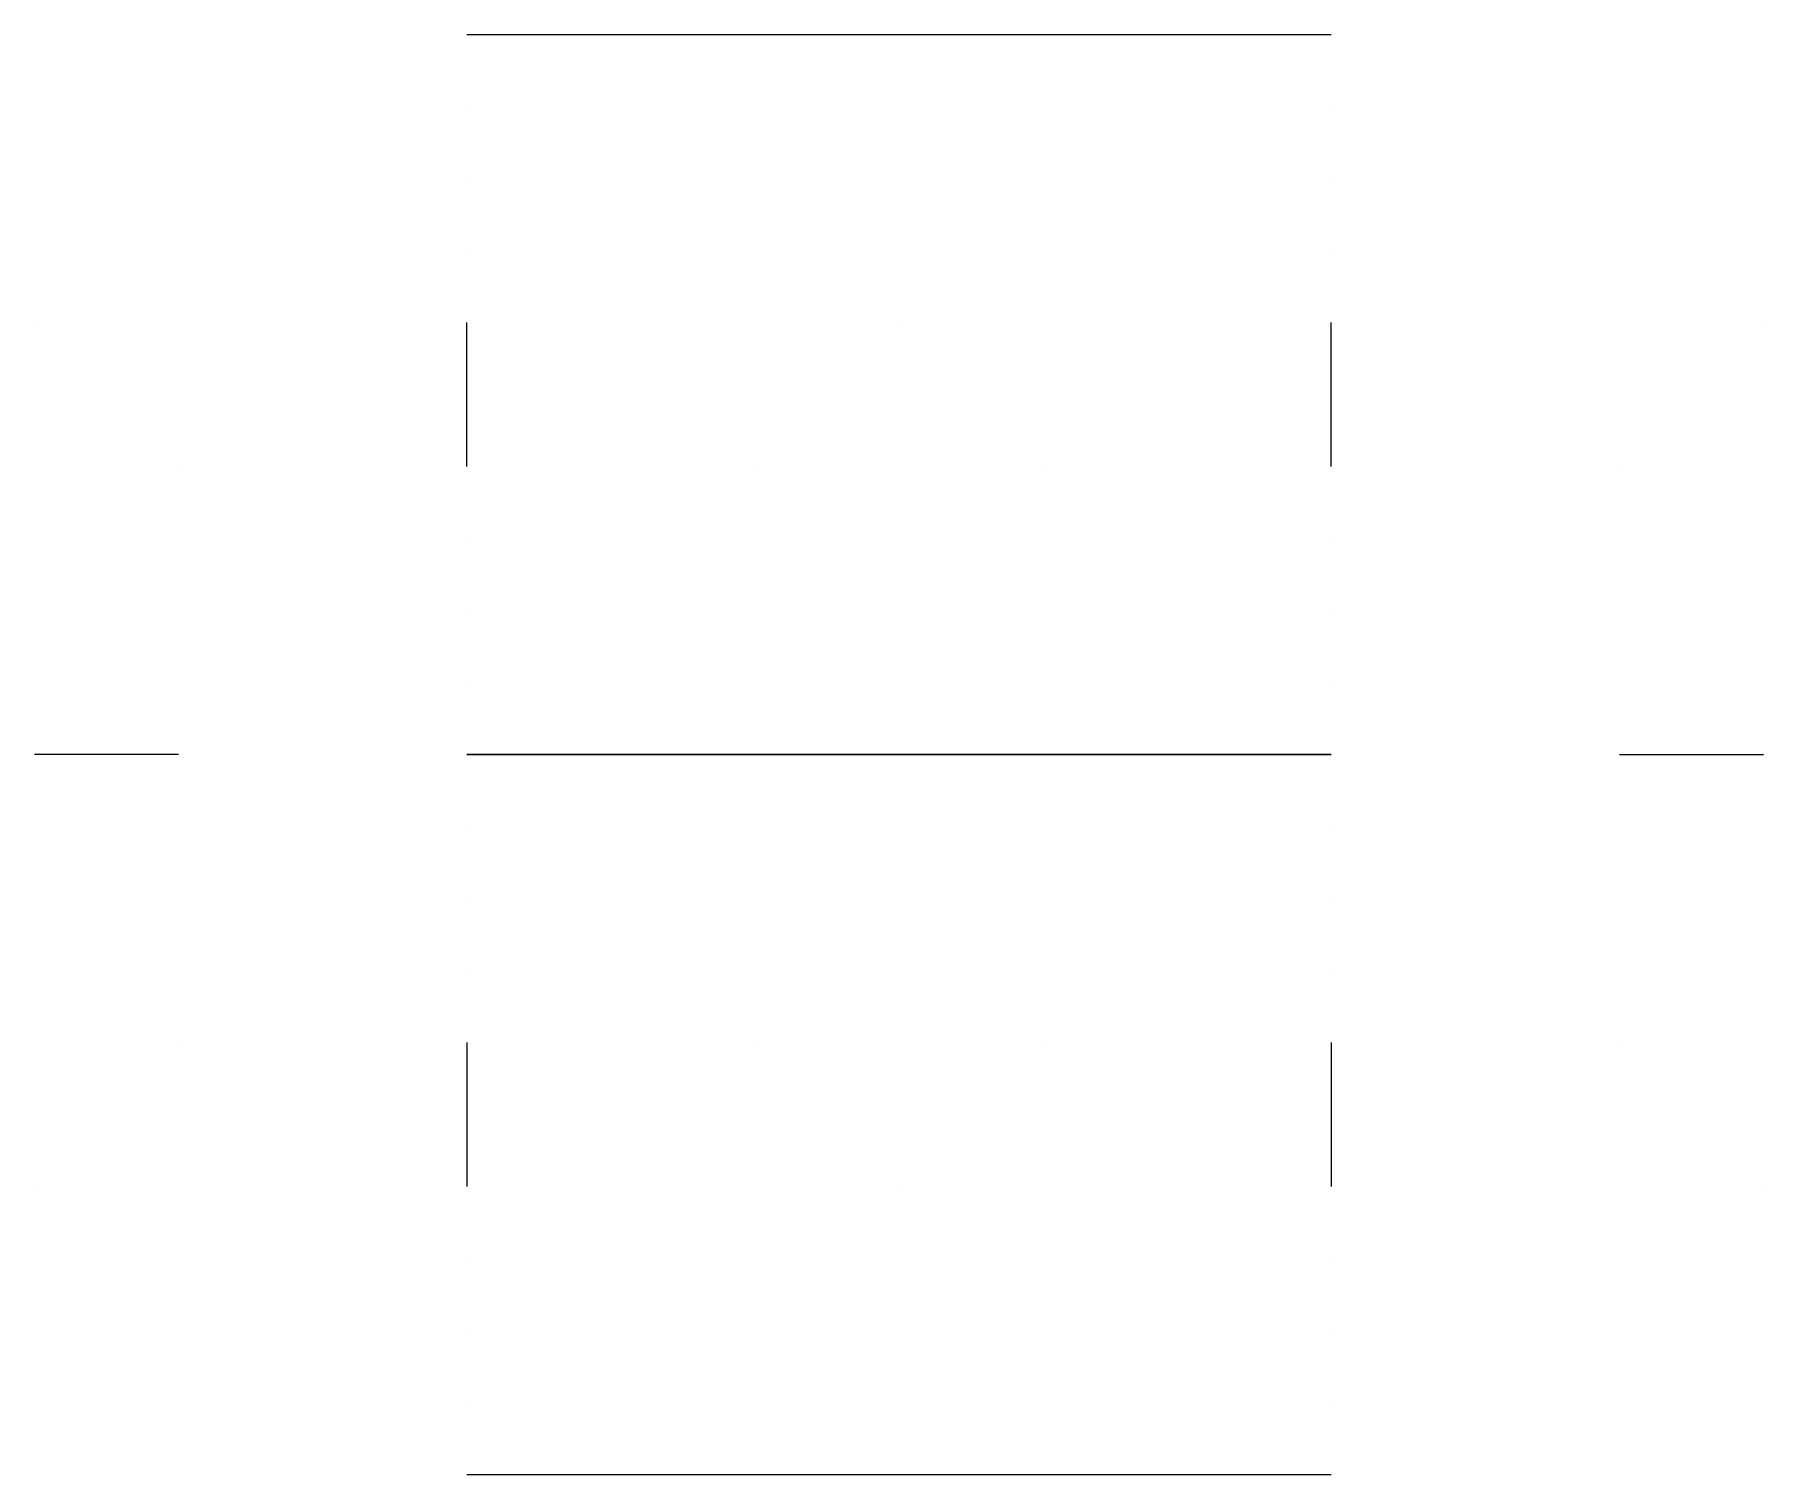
# Model space of a CAD drawing. Header units: metres. Extents: x -60000 to 60000, y -50000 to 50000.
import ezdxf

# ---------------------------------------------------------------- set-up
doc = ezdxf.new("R2010")
doc.units = ezdxf.units.M

msp = doc.modelspace()

# ---------------------------------------------------------------- linework, layer by layer
at = {"color": 3}
for p, q in [((-30000, 50000, 171800), (30000, 50000, 171800)), ((-30000, -50000, 161800), (30000, -50000, 161800))]:
    msp.add_line(p, q, dxfattribs=at)
at = {"color": 7}
for p, q in [((-30000, 45000, 166800), (-30000, 45000, 171800)), ((30000, 45000, 166800), (30000, 45000, 171800)), ((-30000, 40000, 166800), (-30000, 40000, 171800)), ((30000, 40000, 166800), (30000, 40000, 171800)), ((-30000, 35000, 166800), (-30000, 35000, 171800)), ((30000, 35000, 166800), (30000, 35000, 171800)), ((-30000, 30000, 166800), (-30000, 30000, 171800)), ((30000, 30000, 166800), (30000, 30000, 171800)), ((-30000, 25000, 166800), (-30000, 25000, 171800)), ((30000, 25000, 166800), (30000, 25000, 171800)), ((-30000, 20000, 166800), (-30000, 20000, 171800)), ((30000, 20000, 166800), (30000, 20000, 171800)), ((-30000, 15000, 166800), (-30000, 15000, 171800)), ((30000, 15000, 166800), (30000, 15000, 171800)), ((-30000, 10000, 166800), (-30000, 10000, 171800)), ((30000, 10000, 166800), (30000, 10000, 171800)), ((-30000, 5000, 166800), (-30000, 5000, 171800)), ((30000, 5000, 166800), (30000, 5000, 171800)), ((-30000, 0, 166800), (-30000, 0, 171800)), ((30000, 0, 166800), (30000, 0, 171800)), ((-30000, -5000, 166800), (-30000, -5000, 171800)), ((30000, -5000, 166800), (30000, -5000, 171800)), ((-30000, -10000, 166800), (-30000, -10000, 171800)), ((30000, -10000, 166800), (30000, -10000, 171800)), ((-30000, -15000, 166800), (-30000, -15000, 171800)), ((30000, -15000, 166800), (30000, -15000, 171800)), ((-30000, -20000, 166800), (-30000, -20000, 171800)), ((30000, -20000, 166800), (30000, -20000, 171800)), ((-30000, -25000, 166800), (-30000, -25000, 171800)), ((30000, -25000, 166800), (30000, -25000, 171800)), ((-30000, -30000, 166800), (-30000, -30000, 171800)), ((30000, -30000, 166800), (30000, -30000, 171800)), ((-30000, -35000, 166800), (-30000, -35000, 171800)), ((30000, -35000, 166800), (30000, -35000, 171800)), ((-30000, -40000, 166800), (-30000, -40000, 171800)), ((30000, -40000, 166800), (30000, -40000, 171800)), ((-30000, -45000, 166800), (-30000, -45000, 171800)), ((30000, -45000, 166800), (30000, -45000, 171800)), ((-30000, -50000, 166800), (-30000, -50000, 171800)), ((30000, -50000, 166800), (30000, -50000, 171800))]:
    msp.add_line(p, q, dxfattribs=at)
at = {"color": 5}
for p, q in [((-60000, 30000), (-60000, 30000, 11373)), ((-60000, 30000, 11373), (-60000, 30000, 22745)), ((-60000, 30000, 22745), (-60000, 30000, 34118)), ((-60000, 30000, 34118), (-60000, 30000, 45491)), ((-60000, 30000, 45491), (-60000, 30000, 56864)), ((-60000, 30000, 56864), (-60000, 30000, 68236)), ((-60000, 30000, 68236), (-60000, 30000, 79609)), ((-60000, 30000, 79609), (-60000, 30000, 90982)), ((-60000, 30000, 90982), (-60000, 30000, 102355)), ((-60000, 30000, 102355), (-60000, 30000, 113727)), ((-60000, 30000, 113727), (-60000, 30000, 125100)), ((-60000, 30000, 125100), (-60000, 30000, 136473)), ((-60000, 30000, 136473), (-60000, 30000, 147845)), ((-60000, 30000, 147845), (-60000, 30000, 159218)), ((-60000, 30000, 159218), (-60000, 30000, 170591)), ((-60000, 30000, 170591), (-60000, 30000, 181964)), ((-60000, 30000, 181964), (-60000, 30000, 193336)), ((-60000, 30000, 193336), (-60000, 30000, 204709)), ((-60000, 30000, 204709), (-60000, 30000, 216082)), ((-60000, 30000, 216082), (-60000, 30000, 227455)), ((-60000, 30000, 227455), (-60000, 30000, 238827)), ((-60000, 30000, 238827), (-60000, 30000, 250200)), ((-60000, 30000, 250200), (-60000, 30000, 261573)), ((-60000, 30000, 261573), (-60000, 30000, 272945)), ((-60000, 30000, 272945), (-60000, 30000, 284318)), ((-60000, 30000, 284318), (-60000, 30000, 295691)), ((-60000, 30000, 295691), (-60000, 30000, 307064)), ((-60000, 30000, 307064), (-60000, 30000, 318436)), ((-60000, 30000, 318436), (-60000, 30000, 329809)), ((-60000, 30000, 329809), (-60000, 30000, 341182)), ((-60000, 30000, 341182), (-60000, 30000, 352555)), ((-60000, 30000, 352555), (-60000, 30000, 363927)), ((-60000, 30000, 363927), (-60000, 30000, 375300)), ((-60000, 30000, 375300), (-60000, 30000, 386673)), ((-60000, 30000, 386673), (-60000, 30000, 398045)), ((-60000, 30000, 398045), (-60000, 30000, 409418)), ((-60000, 30000, 409418), (-60000, 30000, 420791)), ((0, 30000), (0, 30000, 11373)), ((0, 30000, 11373), (0, 30000, 22745)), ((0, 30000, 22745), (0, 30000, 34118)), ((0, 30000, 34118), (0, 30000, 45491)), ((0, 30000, 45491), (0, 30000, 56864)), ((0, 30000, 56864), (0, 30000, 68236)), ((0, 30000, 68236), (0, 30000, 79609)), ((0, 30000, 79609), (0, 30000, 90982)), ((0, 30000, 90982), (0, 30000, 102355)), ((0, 30000, 102355), (0, 30000, 113727)), ((0, 30000, 113727), (0, 30000, 125100)), ((0, 30000, 125100), (0, 30000, 136473)), ((0, 30000, 136473), (0, 30000, 147845)), ((0, 30000, 147845), (0, 30000, 159218)), ((0, 30000, 159218), (0, 30000, 170591)), ((0, 30000, 170591), (0, 30000, 181964)), ((0, 30000, 181964), (0, 30000, 193336)), ((0, 30000, 193336), (0, 30000, 204709)), ((0, 30000, 204709), (0, 30000, 216082)), ((0, 30000, 216082), (0, 30000, 227455)), ((0, 30000, 227455), (0, 30000, 238827)), ((0, 30000, 238827), (0, 30000, 250200)), ((0, 30000, 250200), (0, 30000, 261573)), ((0, 30000, 261573), (0, 30000, 272945)), ((0, 30000, 272945), (0, 30000, 284318)), ((0, 30000, 284318), (0, 30000, 295691)), ((0, 30000, 295691), (0, 30000, 307064)), ((0, 30000, 307064), (0, 30000, 318436)), ((0, 30000, 318436), (0, 30000, 329809)), ((0, 30000, 329809), (0, 30000, 341182)), ((0, 30000, 341182), (0, 30000, 352555)), ((0, 30000, 352555), (0, 30000, 363927)), ((0, 30000, 363927), (0, 30000, 375300)), ((0, 30000, 375300), (0, 30000, 386673)), ((0, 30000, 386673), (0, 30000, 398045)), ((0, 30000, 398045), (0, 30000, 409418)), ((0, 30000, 409418), (0, 30000, 420791)), ((0, 30000), (0, 30000, 11373)), ((0, 30000, 11373), (0, 30000, 22745)), ((0, 30000, 22745), (0, 30000, 34118)), ((0, 30000, 34118), (0, 30000, 45491)), ((0, 30000, 45491), (0, 30000, 56864)), ((0, 30000, 56864), (0, 30000, 68236)), ((0, 30000, 68236), (0, 30000, 79609)), ((0, 30000, 79609), (0, 30000, 90982)), ((0, 30000, 90982), (0, 30000, 102355)), ((0, 30000, 102355), (0, 30000, 113727)), ((0, 30000, 113727), (0, 30000, 125100)), ((0, 30000, 125100), (0, 30000, 136473)), ((0, 30000, 136473), (0, 30000, 147845)), ((0, 30000, 147845), (0, 30000, 159218)), ((0, 30000, 159218), (0, 30000, 170591)), ((0, 30000, 170591), (0, 30000, 181964)), ((0, 30000, 181964), (0, 30000, 193336)), ((0, 30000, 193336), (0, 30000, 204709)), ((0, 30000, 204709), (0, 30000, 216082)), ((0, 30000, 216082), (0, 30000, 227455)), ((0, 30000, 227455), (0, 30000, 238827)), ((0, 30000, 238827), (0, 30000, 250200)), ((0, 30000, 250200), (0, 30000, 261573)), ((0, 30000, 261573), (0, 30000, 272945)), ((0, 30000, 272945), (0, 30000, 284318)), ((0, 30000, 284318), (0, 30000, 295691)), ((0, 30000, 295691), (0, 30000, 307064)), ((0, 30000, 307064), (0, 30000, 318436)), ((0, 30000, 318436), (0, 30000, 329809)), ((0, 30000, 329809), (0, 30000, 341182)), ((0, 30000, 341182), (0, 30000, 352555)), ((0, 30000, 352555), (0, 30000, 363927)), ((0, 30000, 363927), (0, 30000, 375300)), ((0, 30000, 375300), (0, 30000, 386673)), ((0, 30000, 386673), (0, 30000, 398045)), ((0, 30000, 398045), (0, 30000, 409418)), ((0, 30000, 409418), (0, 30000, 420791)), ((60000, 30000), (60000, 30000, 11373)), ((60000, 30000, 11373), (60000, 30000, 22745)), ((60000, 30000, 22745), (60000, 30000, 34118)), ((60000, 30000, 34118), (60000, 30000, 45491)), ((60000, 30000, 45491), (60000, 30000, 56864)), ((60000, 30000, 56864), (60000, 30000, 68236)), ((60000, 30000, 68236), (60000, 30000, 79609)), ((60000, 30000, 79609), (60000, 30000, 90982)), ((60000, 30000, 90982), (60000, 30000, 102355)), ((60000, 30000, 102355), (60000, 30000, 113727)), ((60000, 30000, 113727), (60000, 30000, 125100)), ((60000, 30000, 125100), (60000, 30000, 136473)), ((60000, 30000, 136473), (60000, 30000, 147845)), ((60000, 30000, 147845), (60000, 30000, 159218)), ((60000, 30000, 159218), (60000, 30000, 170591)), ((60000, 30000, 170591), (60000, 30000, 181964)), ((60000, 30000, 181964), (60000, 30000, 193336)), ((60000, 30000, 193336), (60000, 30000, 204709)), ((60000, 30000, 204709), (60000, 30000, 216082)), ((60000, 30000, 216082), (60000, 30000, 227455)), ((60000, 30000, 227455), (60000, 30000, 238827)), ((60000, 30000, 238827), (60000, 30000, 250200)), ((60000, 30000, 250200), (60000, 30000, 261573)), ((60000, 30000, 261573), (60000, 30000, 272945)), ((60000, 30000, 272945), (60000, 30000, 284318)), ((60000, 30000, 284318), (60000, 30000, 295691)), ((60000, 30000, 295691), (60000, 30000, 307064)), ((60000, 30000, 307064), (60000, 30000, 318436)), ((60000, 30000, 318436), (60000, 30000, 329809)), ((60000, 30000, 329809), (60000, 30000, 341182)), ((60000, 30000, 341182), (60000, 30000, 352555)), ((60000, 30000, 352555), (60000, 30000, 363927)), ((60000, 30000, 363927), (60000, 30000, 375300)), ((60000, 30000, 375300), (60000, 30000, 386673)), ((60000, 30000, 386673), (60000, 30000, 398045)), ((60000, 30000, 398045), (60000, 30000, 409418)), ((60000, 30000, 409418), (60000, 30000, 420791)), ((-50000, 20000), (-50000, 20000, 7582)), ((-50000, 20000, 7582), (-50000, 20000, 15164)), ((-50000, 20000, 15164), (-50000, 20000, 22745)), ((-50000, 20000, 22745), (-50000, 20000, 30327)), ((-50000, 20000, 30327), (-50000, 20000, 37909)), ((-50000, 20000, 37909), (-50000, 20000, 45491)), ((-50000, 20000, 45491), (-50000, 20000, 53073)), ((-50000, 20000, 53073), (-50000, 20000, 60655)), ((-50000, 20000, 60655), (-50000, 20000, 68236)), ((-50000, 20000, 68236), (-50000, 20000, 75818)), ((-50000, 20000, 75818), (-50000, 20000, 83400)), ((-50000, 20000, 83400), (-50000, 20000, 90982)), ((-50000, 20000, 90982), (-50000, 20000, 98564)), ((-50000, 20000, 98564), (-50000, 20000, 106145)), ((-50000, 20000, 106145), (-50000, 20000, 113727)), ((-50000, 20000, 113727), (-50000, 20000, 121309)), ((-50000, 20000, 121309), (-50000, 20000, 128891)), ((-50000, 20000, 128891), (-50000, 20000, 136473)), ((-50000, 20000, 136473), (-50000, 20000, 144055)), ((-50000, 20000, 144055), (-50000, 20000, 151636)), ((-50000, 20000, 151636), (-50000, 20000, 159218)), ((-50000, 20000, 159218), (-50000, 20000, 166800)), ((-50000, 20000, 166800), (-50000, 20000, 174382)), ((-50000, 20000, 174382), (-50000, 20000, 181964)), ((-50000, 20000, 181964), (-50000, 20000, 189545)), ((-50000, 20000, 189545), (-50000, 20000, 197127)), ((-50000, 20000, 197127), (-50000, 20000, 204709)), ((-50000, 20000, 204709), (-50000, 20000, 212291)), ((-50000, 20000, 212291), (-50000, 20000, 219873)), ((-50000, 20000, 219873), (-50000, 20000, 227455)), ((-50000, 20000, 227455), (-50000, 20000, 235036)), ((-50000, 20000, 235036), (-50000, 20000, 242618)), ((-50000, 20000, 242618), (-50000, 20000, 250200)), ((-50000, 20000, 250200), (-50000, 20000, 257782)), ((-50000, 20000, 257782), (-50000, 20000, 265364)), ((-50000, 20000, 265364), (-50000, 20000, 272945)), ((-50000, 20000, 272945), (-50000, 20000, 280527)), ((-50000, 20000, 280527), (-50000, 20000, 288109)), ((-50000, 20000, 288109), (-50000, 20000, 295691)), ((-50000, 20000, 295691), (-50000, 20000, 303273)), ((-50000, 20000, 303273), (-50000, 20000, 310855)), ((-50000, 20000, 310855), (-50000, 20000, 318436)), ((-50000, 20000, 318436), (-50000, 20000, 326018)), ((-50000, 20000, 326018), (-50000, 20000, 333600)), ((-50000, 20000, 333600), (-50000, 20000, 341182)), ((-50000, 20000, 341182), (-50000, 20000, 348764)), ((-50000, 20000, 348764), (-50000, 20000, 356345)), ((-50000, 20000, 356345), (-50000, 20000, 363927)), ((-50000, 20000, 363927), (-50000, 20000, 371509)), ((-50000, 20000, 371509), (-50000, 20000, 379091)), ((-50000, 20000, 379091), (-50000, 20000, 386673)), ((-50000, 20000, 386673), (-50000, 20000, 394255)), ((-50000, 20000, 394255), (-50000, 20000, 401836)), ((-50000, 20000, 401836), (-50000, 20000, 409418)), ((-50000, 20000, 409418), (-50000, 20000, 417000)), ((-10000, 20000), (-10000, 20000, 7582)), ((-10000, 20000, 7582), (-10000, 20000, 15164)), ((-10000, 20000, 15164), (-10000, 20000, 22745)), ((-10000, 20000, 22745), (-10000, 20000, 30327)), ((-10000, 20000, 30327), (-10000, 20000, 37909)), ((-10000, 20000, 37909), (-10000, 20000, 45491)), ((-10000, 20000, 45491), (-10000, 20000, 53073)), ((-10000, 20000, 53073), (-10000, 20000, 60655)), ((-10000, 20000, 60655), (-10000, 20000, 68236)), ((-10000, 20000, 68236), (-10000, 20000, 75818)), ((-10000, 20000, 75818), (-10000, 20000, 83400)), ((-10000, 20000, 83400), (-10000, 20000, 90982)), ((-10000, 20000, 90982), (-10000, 20000, 98564)), ((-10000, 20000, 98564), (-10000, 20000, 106145)), ((-10000, 20000, 106145), (-10000, 20000, 113727)), ((-10000, 20000, 113727), (-10000, 20000, 121309)), ((-10000, 20000, 121309), (-10000, 20000, 128891)), ((-10000, 20000, 128891), (-10000, 20000, 136473)), ((-10000, 20000, 136473), (-10000, 20000, 144055)), ((-10000, 20000, 144055), (-10000, 20000, 151636)), ((-10000, 20000, 151636), (-10000, 20000, 159218)), ((-10000, 20000, 159218), (-10000, 20000, 166800)), ((-10000, 20000, 166800), (-10000, 20000, 174382)), ((-10000, 20000, 174382), (-10000, 20000, 181964)), ((-10000, 20000, 181964), (-10000, 20000, 189545)), ((-10000, 20000, 189545), (-10000, 20000, 197127)), ((-10000, 20000, 197127), (-10000, 20000, 204709)), ((-10000, 20000, 204709), (-10000, 20000, 212291)), ((-10000, 20000, 212291), (-10000, 20000, 219873)), ((-10000, 20000, 219873), (-10000, 20000, 227455)), ((-10000, 20000, 227455), (-10000, 20000, 235036)), ((-10000, 20000, 235036), (-10000, 20000, 242618)), ((-10000, 20000, 242618), (-10000, 20000, 250200)), ((-10000, 20000, 250200), (-10000, 20000, 257782)), ((-10000, 20000, 257782), (-10000, 20000, 265364)), ((-10000, 20000, 265364), (-10000, 20000, 272945)), ((-10000, 20000, 272945), (-10000, 20000, 280527)), ((-10000, 20000, 280527), (-10000, 20000, 288109)), ((-10000, 20000, 288109), (-10000, 20000, 295691)), ((-10000, 20000, 295691), (-10000, 20000, 303273)), ((-10000, 20000, 303273), (-10000, 20000, 310855)), ((-10000, 20000, 310855), (-10000, 20000, 318436)), ((-10000, 20000, 318436), (-10000, 20000, 326018)), ((-10000, 20000, 326018), (-10000, 20000, 333600)), ((-10000, 20000, 333600), (-10000, 20000, 341182)), ((-10000, 20000, 341182), (-10000, 20000, 348764)), ((-10000, 20000, 348764), (-10000, 20000, 356345)), ((-10000, 20000, 356345), (-10000, 20000, 363927)), ((-10000, 20000, 363927), (-10000, 20000, 371509)), ((-10000, 20000, 371509), (-10000, 20000, 379091)), ((-10000, 20000, 379091), (-10000, 20000, 386673)), ((-10000, 20000, 386673), (-10000, 20000, 394255)), ((-10000, 20000, 394255), (-10000, 20000, 401836)), ((-10000, 20000, 401836), (-10000, 20000, 409418)), ((-10000, 20000, 409418), (-10000, 20000, 417000)), ((10000, 20000), (10000, 20000, 7582)), ((10000, 20000, 7582), (10000, 20000, 15164)), ((10000, 20000, 15164), (10000, 20000, 22745)), ((10000, 20000, 22745), (10000, 20000, 30327)), ((10000, 20000, 30327), (10000, 20000, 37909)), ((10000, 20000, 37909), (10000, 20000, 45491)), ((10000, 20000, 45491), (10000, 20000, 53073)), ((10000, 20000, 53073), (10000, 20000, 60655)), ((10000, 20000, 60655), (10000, 20000, 68236)), ((10000, 20000, 68236), (10000, 20000, 75818)), ((10000, 20000, 75818), (10000, 20000, 83400)), ((10000, 20000, 83400), (10000, 20000, 90982)), ((10000, 20000, 90982), (10000, 20000, 98564)), ((10000, 20000, 98564), (10000, 20000, 106145)), ((10000, 20000, 106145), (10000, 20000, 113727)), ((10000, 20000, 113727), (10000, 20000, 121309)), ((10000, 20000, 121309), (10000, 20000, 128891)), ((10000, 20000, 128891), (10000, 20000, 136473)), ((10000, 20000, 136473), (10000, 20000, 144055)), ((10000, 20000, 144055), (10000, 20000, 151636)), ((10000, 20000, 151636), (10000, 20000, 159218)), ((10000, 20000, 159218), (10000, 20000, 166800)), ((10000, 20000, 166800), (10000, 20000, 174382)), ((10000, 20000, 174382), (10000, 20000, 181964)), ((10000, 20000, 181964), (10000, 20000, 189545)), ((10000, 20000, 189545), (10000, 20000, 197127)), ((10000, 20000, 197127), (10000, 20000, 204709)), ((10000, 20000, 204709), (10000, 20000, 212291)), ((10000, 20000, 212291), (10000, 20000, 219873)), ((10000, 20000, 219873), (10000, 20000, 227455)), ((10000, 20000, 227455), (10000, 20000, 235036)), ((10000, 20000, 235036), (10000, 20000, 242618)), ((10000, 20000, 242618), (10000, 20000, 250200)), ((10000, 20000, 250200), (10000, 20000, 257782)), ((10000, 20000, 257782), (10000, 20000, 265364)), ((10000, 20000, 265364), (10000, 20000, 272945)), ((10000, 20000, 272945), (10000, 20000, 280527)), ((10000, 20000, 280527), (10000, 20000, 288109)), ((10000, 20000, 288109), (10000, 20000, 295691)), ((10000, 20000, 295691), (10000, 20000, 303273)), ((10000, 20000, 303273), (10000, 20000, 310855)), ((10000, 20000, 310855), (10000, 20000, 318436)), ((10000, 20000, 318436), (10000, 20000, 326018)), ((10000, 20000, 326018), (10000, 20000, 333600)), ((10000, 20000, 333600), (10000, 20000, 341182)), ((10000, 20000, 341182), (10000, 20000, 348764)), ((10000, 20000, 348764), (10000, 20000, 356345)), ((10000, 20000, 356345), (10000, 20000, 363927)), ((10000, 20000, 363927), (10000, 20000, 371509)), ((10000, 20000, 371509), (10000, 20000, 379091)), ((10000, 20000, 379091), (10000, 20000, 386673)), ((10000, 20000, 386673), (10000, 20000, 394255)), ((10000, 20000, 394255), (10000, 20000, 401836)), ((10000, 20000, 401836), (10000, 20000, 409418)), ((10000, 20000, 409418), (10000, 20000, 417000)), ((50000, 20000), (50000, 20000, 7582)), ((50000, 20000, 7582), (50000, 20000, 15164)), ((50000, 20000, 15164), (50000, 20000, 22745)), ((50000, 20000, 22745), (50000, 20000, 30327)), ((50000, 20000, 30327), (50000, 20000, 37909)), ((50000, 20000, 37909), (50000, 20000, 45491)), ((50000, 20000, 45491), (50000, 20000, 53073)), ((50000, 20000, 53073), (50000, 20000, 60655)), ((50000, 20000, 60655), (50000, 20000, 68236)), ((50000, 20000, 68236), (50000, 20000, 75818)), ((50000, 20000, 75818), (50000, 20000, 83400)), ((50000, 20000, 83400), (50000, 20000, 90982)), ((50000, 20000, 90982), (50000, 20000, 98564)), ((50000, 20000, 98564), (50000, 20000, 106145)), ((50000, 20000, 106145), (50000, 20000, 113727)), ((50000, 20000, 113727), (50000, 20000, 121309)), ((50000, 20000, 121309), (50000, 20000, 128891)), ((50000, 20000, 128891), (50000, 20000, 136473)), ((50000, 20000, 136473), (50000, 20000, 144055)), ((50000, 20000, 144055), (50000, 20000, 151636)), ((50000, 20000, 151636), (50000, 20000, 159218)), ((50000, 20000, 159218), (50000, 20000, 166800)), ((50000, 20000, 166800), (50000, 20000, 174382)), ((50000, 20000, 174382), (50000, 20000, 181964)), ((50000, 20000, 181964), (50000, 20000, 189545)), ((50000, 20000, 189545), (50000, 20000, 197127)), ((50000, 20000, 197127), (50000, 20000, 204709)), ((50000, 20000, 204709), (50000, 20000, 212291)), ((50000, 20000, 212291), (50000, 20000, 219873)), ((50000, 20000, 219873), (50000, 20000, 227455)), ((50000, 20000, 227455), (50000, 20000, 235036)), ((50000, 20000, 235036), (50000, 20000, 242618)), ((50000, 20000, 242618), (50000, 20000, 250200)), ((50000, 20000, 250200), (50000, 20000, 257782)), ((50000, 20000, 257782), (50000, 20000, 265364)), ((50000, 20000, 265364), (50000, 20000, 272945)), ((50000, 20000, 272945), (50000, 20000, 280527)), ((50000, 20000, 280527), (50000, 20000, 288109)), ((50000, 20000, 288109), (50000, 20000, 295691)), ((50000, 20000, 295691), (50000, 20000, 303273)), ((50000, 20000, 303273), (50000, 20000, 310855)), ((50000, 20000, 310855), (50000, 20000, 318436)), ((50000, 20000, 318436), (50000, 20000, 326018)), ((50000, 20000, 326018), (50000, 20000, 333600)), ((50000, 20000, 333600), (50000, 20000, 341182)), ((50000, 20000, 341182), (50000, 20000, 348764)), ((50000, 20000, 348764), (50000, 20000, 356345)), ((50000, 20000, 356345), (50000, 20000, 363927)), ((50000, 20000, 363927), (50000, 20000, 371509)), ((50000, 20000, 371509), (50000, 20000, 379091)), ((50000, 20000, 379091), (50000, 20000, 386673)), ((50000, 20000, 386673), (50000, 20000, 394255)), ((50000, 20000, 394255), (50000, 20000, 401836)), ((50000, 20000, 401836), (50000, 20000, 409418)), ((50000, 20000, 409418), (50000, 20000, 417000)), ((-50000, -20000), (-50000, -20000, 7582)), ((-50000, -20000, 7582), (-50000, -20000, 15164)), ((-50000, -20000, 15164), (-50000, -20000, 22745)), ((-50000, -20000, 22745), (-50000, -20000, 30327)), ((-50000, -20000, 30327), (-50000, -20000, 37909)), ((-50000, -20000, 37909), (-50000, -20000, 45491)), ((-50000, -20000, 45491), (-50000, -20000, 53073)), ((-50000, -20000, 53073), (-50000, -20000, 60655)), ((-50000, -20000, 60655), (-50000, -20000, 68236)), ((-50000, -20000, 68236), (-50000, -20000, 75818)), ((-50000, -20000, 75818), (-50000, -20000, 83400)), ((-50000, -20000, 83400), (-50000, -20000, 90982)), ((-50000, -20000, 90982), (-50000, -20000, 98564)), ((-50000, -20000, 98564), (-50000, -20000, 106145)), ((-50000, -20000, 106145), (-50000, -20000, 113727)), ((-50000, -20000, 113727), (-50000, -20000, 121309)), ((-50000, -20000, 121309), (-50000, -20000, 128891)), ((-50000, -20000, 128891), (-50000, -20000, 136473)), ((-50000, -20000, 136473), (-50000, -20000, 144055)), ((-50000, -20000, 144055), (-50000, -20000, 151636)), ((-50000, -20000, 151636), (-50000, -20000, 159218)), ((-50000, -20000, 159218), (-50000, -20000, 166800)), ((-50000, -20000, 166800), (-50000, -20000, 174382)), ((-50000, -20000, 174382), (-50000, -20000, 181964)), ((-50000, -20000, 181964), (-50000, -20000, 189545)), ((-50000, -20000, 189545), (-50000, -20000, 197127)), ((-50000, -20000, 197127), (-50000, -20000, 204709)), ((-50000, -20000, 204709), (-50000, -20000, 212291)), ((-50000, -20000, 212291), (-50000, -20000, 219873)), ((-50000, -20000, 219873), (-50000, -20000, 227455)), ((-50000, -20000, 227455), (-50000, -20000, 235036)), ((-50000, -20000, 235036), (-50000, -20000, 242618)), ((-50000, -20000, 242618), (-50000, -20000, 250200)), ((-50000, -20000, 250200), (-50000, -20000, 257782)), ((-50000, -20000, 257782), (-50000, -20000, 265364)), ((-50000, -20000, 265364), (-50000, -20000, 272945)), ((-50000, -20000, 272945), (-50000, -20000, 280527)), ((-50000, -20000, 280527), (-50000, -20000, 288109)), ((-50000, -20000, 288109), (-50000, -20000, 295691)), ((-50000, -20000, 295691), (-50000, -20000, 303273)), ((-50000, -20000, 303273), (-50000, -20000, 310855)), ((-50000, -20000, 310855), (-50000, -20000, 318436)), ((-50000, -20000, 318436), (-50000, -20000, 326018)), ((-50000, -20000, 326018), (-50000, -20000, 333600)), ((-50000, -20000, 333600), (-50000, -20000, 341182)), ((-50000, -20000, 341182), (-50000, -20000, 348764)), ((-50000, -20000, 348764), (-50000, -20000, 356345)), ((-50000, -20000, 356345), (-50000, -20000, 363927)), ((-50000, -20000, 363927), (-50000, -20000, 371509)), ((-50000, -20000, 371509), (-50000, -20000, 379091)), ((-50000, -20000, 379091), (-50000, -20000, 386673)), ((-50000, -20000, 386673), (-50000, -20000, 394255)), ((-50000, -20000, 394255), (-50000, -20000, 401836)), ((-50000, -20000, 401836), (-50000, -20000, 409418)), ((-50000, -20000, 409418), (-50000, -20000, 417000)), ((-10000, -20000), (-10000, -20000, 7582)), ((-10000, -20000, 7582), (-10000, -20000, 15164)), ((-10000, -20000, 15164), (-10000, -20000, 22745)), ((-10000, -20000, 22745), (-10000, -20000, 30327)), ((-10000, -20000, 30327), (-10000, -20000, 37909)), ((-10000, -20000, 37909), (-10000, -20000, 45491)), ((-10000, -20000, 45491), (-10000, -20000, 53073)), ((-10000, -20000, 53073), (-10000, -20000, 60655)), ((-10000, -20000, 60655), (-10000, -20000, 68236)), ((-10000, -20000, 68236), (-10000, -20000, 75818)), ((-10000, -20000, 75818), (-10000, -20000, 83400)), ((-10000, -20000, 83400), (-10000, -20000, 90982)), ((-10000, -20000, 90982), (-10000, -20000, 98564)), ((-10000, -20000, 98564), (-10000, -20000, 106145)), ((-10000, -20000, 106145), (-10000, -20000, 113727)), ((-10000, -20000, 113727), (-10000, -20000, 121309)), ((-10000, -20000, 121309), (-10000, -20000, 128891)), ((-10000, -20000, 128891), (-10000, -20000, 136473)), ((-10000, -20000, 136473), (-10000, -20000, 144055)), ((-10000, -20000, 144055), (-10000, -20000, 151636)), ((-10000, -20000, 151636), (-10000, -20000, 159218)), ((-10000, -20000, 159218), (-10000, -20000, 166800)), ((-10000, -20000, 166800), (-10000, -20000, 174382)), ((-10000, -20000, 174382), (-10000, -20000, 181964)), ((-10000, -20000, 181964), (-10000, -20000, 189545)), ((-10000, -20000, 189545), (-10000, -20000, 197127)), ((-10000, -20000, 197127), (-10000, -20000, 204709)), ((-10000, -20000, 204709), (-10000, -20000, 212291)), ((-10000, -20000, 212291), (-10000, -20000, 219873)), ((-10000, -20000, 219873), (-10000, -20000, 227455)), ((-10000, -20000, 227455), (-10000, -20000, 235036)), ((-10000, -20000, 235036), (-10000, -20000, 242618)), ((-10000, -20000, 242618), (-10000, -20000, 250200)), ((-10000, -20000, 250200), (-10000, -20000, 257782)), ((-10000, -20000, 257782), (-10000, -20000, 265364)), ((-10000, -20000, 265364), (-10000, -20000, 272945)), ((-10000, -20000, 272945), (-10000, -20000, 280527)), ((-10000, -20000, 280527), (-10000, -20000, 288109)), ((-10000, -20000, 288109), (-10000, -20000, 295691)), ((-10000, -20000, 295691), (-10000, -20000, 303273)), ((-10000, -20000, 303273), (-10000, -20000, 310855)), ((-10000, -20000, 310855), (-10000, -20000, 318436)), ((-10000, -20000, 318436), (-10000, -20000, 326018)), ((-10000, -20000, 326018), (-10000, -20000, 333600)), ((-10000, -20000, 333600), (-10000, -20000, 341182)), ((-10000, -20000, 341182), (-10000, -20000, 348764)), ((-10000, -20000, 348764), (-10000, -20000, 356345)), ((-10000, -20000, 356345), (-10000, -20000, 363927)), ((-10000, -20000, 363927), (-10000, -20000, 371509)), ((-10000, -20000, 371509), (-10000, -20000, 379091)), ((-10000, -20000, 379091), (-10000, -20000, 386673)), ((-10000, -20000, 386673), (-10000, -20000, 394255)), ((-10000, -20000, 394255), (-10000, -20000, 401836)), ((-10000, -20000, 401836), (-10000, -20000, 409418)), ((-10000, -20000, 409418), (-10000, -20000, 417000)), ((10000, -20000), (10000, -20000, 7582)), ((10000, -20000, 7582), (10000, -20000, 15164)), ((10000, -20000, 15164), (10000, -20000, 22745)), ((10000, -20000, 22745), (10000, -20000, 30327)), ((10000, -20000, 30327), (10000, -20000, 37909)), ((10000, -20000, 37909), (10000, -20000, 45491)), ((10000, -20000, 45491), (10000, -20000, 53073)), ((10000, -20000, 53073), (10000, -20000, 60655)), ((10000, -20000, 60655), (10000, -20000, 68236)), ((10000, -20000, 68236), (10000, -20000, 75818)), ((10000, -20000, 75818), (10000, -20000, 83400)), ((10000, -20000, 83400), (10000, -20000, 90982)), ((10000, -20000, 90982), (10000, -20000, 98564)), ((10000, -20000, 98564), (10000, -20000, 106145)), ((10000, -20000, 106145), (10000, -20000, 113727)), ((10000, -20000, 113727), (10000, -20000, 121309)), ((10000, -20000, 121309), (10000, -20000, 128891)), ((10000, -20000, 128891), (10000, -20000, 136473)), ((10000, -20000, 136473), (10000, -20000, 144055)), ((10000, -20000, 144055), (10000, -20000, 151636)), ((10000, -20000, 151636), (10000, -20000, 159218)), ((10000, -20000, 159218), (10000, -20000, 166800)), ((10000, -20000, 166800), (10000, -20000, 174382)), ((10000, -20000, 174382), (10000, -20000, 181964)), ((10000, -20000, 181964), (10000, -20000, 189545)), ((10000, -20000, 189545), (10000, -20000, 197127)), ((10000, -20000, 197127), (10000, -20000, 204709)), ((10000, -20000, 204709), (10000, -20000, 212291)), ((10000, -20000, 212291), (10000, -20000, 219873)), ((10000, -20000, 219873), (10000, -20000, 227455)), ((10000, -20000, 227455), (10000, -20000, 235036)), ((10000, -20000, 235036), (10000, -20000, 242618)), ((10000, -20000, 242618), (10000, -20000, 250200)), ((10000, -20000, 250200), (10000, -20000, 257782)), ((10000, -20000, 257782), (10000, -20000, 265364)), ((10000, -20000, 265364), (10000, -20000, 272945)), ((10000, -20000, 272945), (10000, -20000, 280527)), ((10000, -20000, 280527), (10000, -20000, 288109)), ((10000, -20000, 288109), (10000, -20000, 295691)), ((10000, -20000, 295691), (10000, -20000, 303273)), ((10000, -20000, 303273), (10000, -20000, 310855)), ((10000, -20000, 310855), (10000, -20000, 318436)), ((10000, -20000, 318436), (10000, -20000, 326018)), ((10000, -20000, 326018), (10000, -20000, 333600)), ((10000, -20000, 333600), (10000, -20000, 341182)), ((10000, -20000, 341182), (10000, -20000, 348764)), ((10000, -20000, 348764), (10000, -20000, 356345)), ((10000, -20000, 356345), (10000, -20000, 363927)), ((10000, -20000, 363927), (10000, -20000, 371509)), ((10000, -20000, 371509), (10000, -20000, 379091)), ((10000, -20000, 379091), (10000, -20000, 386673)), ((10000, -20000, 386673), (10000, -20000, 394255)), ((10000, -20000, 394255), (10000, -20000, 401836)), ((10000, -20000, 401836), (10000, -20000, 409418)), ((10000, -20000, 409418), (10000, -20000, 417000)), ((50000, -20000), (50000, -20000, 7582)), ((50000, -20000, 7582), (50000, -20000, 15164)), ((50000, -20000, 15164), (50000, -20000, 22745)), ((50000, -20000, 22745), (50000, -20000, 30327)), ((50000, -20000, 30327), (50000, -20000, 37909)), ((50000, -20000, 37909), (50000, -20000, 45491)), ((50000, -20000, 45491), (50000, -20000, 53073)), ((50000, -20000, 53073), (50000, -20000, 60655)), ((50000, -20000, 60655), (50000, -20000, 68236)), ((50000, -20000, 68236), (50000, -20000, 75818)), ((50000, -20000, 75818), (50000, -20000, 83400)), ((50000, -20000, 83400), (50000, -20000, 90982)), ((50000, -20000, 90982), (50000, -20000, 98564)), ((50000, -20000, 98564), (50000, -20000, 106145)), ((50000, -20000, 106145), (50000, -20000, 113727)), ((50000, -20000, 113727), (50000, -20000, 121309)), ((50000, -20000, 121309), (50000, -20000, 128891)), ((50000, -20000, 128891), (50000, -20000, 136473)), ((50000, -20000, 136473), (50000, -20000, 144055)), ((50000, -20000, 144055), (50000, -20000, 151636)), ((50000, -20000, 151636), (50000, -20000, 159218)), ((50000, -20000, 159218), (50000, -20000, 166800)), ((50000, -20000, 166800), (50000, -20000, 174382)), ((50000, -20000, 174382), (50000, -20000, 181964)), ((50000, -20000, 181964), (50000, -20000, 189545)), ((50000, -20000, 189545), (50000, -20000, 197127)), ((50000, -20000, 197127), (50000, -20000, 204709)), ((50000, -20000, 204709), (50000, -20000, 212291)), ((50000, -20000, 212291), (50000, -20000, 219873)), ((50000, -20000, 219873), (50000, -20000, 227455)), ((50000, -20000, 227455), (50000, -20000, 235036)), ((50000, -20000, 235036), (50000, -20000, 242618)), ((50000, -20000, 242618), (50000, -20000, 250200)), ((50000, -20000, 250200), (50000, -20000, 257782)), ((50000, -20000, 257782), (50000, -20000, 265364)), ((50000, -20000, 265364), (50000, -20000, 272945)), ((50000, -20000, 272945), (50000, -20000, 280527)), ((50000, -20000, 280527), (50000, -20000, 288109)), ((50000, -20000, 288109), (50000, -20000, 295691)), ((50000, -20000, 295691), (50000, -20000, 303273)), ((50000, -20000, 303273), (50000, -20000, 310855)), ((50000, -20000, 310855), (50000, -20000, 318436)), ((50000, -20000, 318436), (50000, -20000, 326018)), ((50000, -20000, 326018), (50000, -20000, 333600)), ((50000, -20000, 333600), (50000, -20000, 341182)), ((50000, -20000, 341182), (50000, -20000, 348764)), ((50000, -20000, 348764), (50000, -20000, 356345)), ((50000, -20000, 356345), (50000, -20000, 363927)), ((50000, -20000, 363927), (50000, -20000, 371509)), ((50000, -20000, 371509), (50000, -20000, 379091)), ((50000, -20000, 379091), (50000, -20000, 386673)), ((50000, -20000, 386673), (50000, -20000, 394255)), ((50000, -20000, 394255), (50000, -20000, 401836)), ((50000, -20000, 401836), (50000, -20000, 409418)), ((50000, -20000, 409418), (50000, -20000, 417000)), ((-60000, -30000), (-60000, -30000, 11373)), ((-60000, -30000, 11373), (-60000, -30000, 22745)), ((-60000, -30000, 22745), (-60000, -30000, 34118)), ((-60000, -30000, 34118), (-60000, -30000, 45491)), ((-60000, -30000, 45491), (-60000, -30000, 56864)), ((-60000, -30000, 56864), (-60000, -30000, 68236)), ((-60000, -30000, 68236), (-60000, -30000, 79609)), ((-60000, -30000, 79609), (-60000, -30000, 90982)), ((-60000, -30000, 90982), (-60000, -30000, 102355)), ((-60000, -30000, 102355), (-60000, -30000, 113727)), ((-60000, -30000, 113727), (-60000, -30000, 125100)), ((-60000, -30000, 125100), (-60000, -30000, 136473)), ((-60000, -30000, 136473), (-60000, -30000, 147845)), ((-60000, -30000, 147845), (-60000, -30000, 159218)), ((-60000, -30000, 159218), (-60000, -30000, 170591)), ((-60000, -30000, 170591), (-60000, -30000, 181964)), ((-60000, -30000, 181964), (-60000, -30000, 193336)), ((-60000, -30000, 193336), (-60000, -30000, 204709)), ((-60000, -30000, 204709), (-60000, -30000, 216082)), ((-60000, -30000, 216082), (-60000, -30000, 227455)), ((-60000, -30000, 227455), (-60000, -30000, 238827)), ((-60000, -30000, 238827), (-60000, -30000, 250200)), ((-60000, -30000, 250200), (-60000, -30000, 261573)), ((-60000, -30000, 261573), (-60000, -30000, 272945)), ((-60000, -30000, 272945), (-60000, -30000, 284318)), ((-60000, -30000, 284318), (-60000, -30000, 295691)), ((-60000, -30000, 295691), (-60000, -30000, 307064)), ((-60000, -30000, 307064), (-60000, -30000, 318436)), ((-60000, -30000, 318436), (-60000, -30000, 329809)), ((-60000, -30000, 329809), (-60000, -30000, 341182)), ((-60000, -30000, 341182), (-60000, -30000, 352555)), ((-60000, -30000, 352555), (-60000, -30000, 363927)), ((-60000, -30000, 363927), (-60000, -30000, 375300)), ((-60000, -30000, 375300), (-60000, -30000, 386673)), ((-60000, -30000, 386673), (-60000, -30000, 398045)), ((-60000, -30000, 398045), (-60000, -30000, 409418)), ((-60000, -30000, 409418), (-60000, -30000, 420791)), ((0, -30000), (0, -30000, 11373)), ((0, -30000, 11373), (0, -30000, 22745)), ((0, -30000, 22745), (0, -30000, 34118)), ((0, -30000, 34118), (0, -30000, 45491)), ((0, -30000, 45491), (0, -30000, 56864)), ((0, -30000, 56864), (0, -30000, 68236)), ((0, -30000, 68236), (0, -30000, 79609)), ((0, -30000, 79609), (0, -30000, 90982)), ((0, -30000, 90982), (0, -30000, 102355)), ((0, -30000, 102355), (0, -30000, 113727)), ((0, -30000, 113727), (0, -30000, 125100)), ((0, -30000, 125100), (0, -30000, 136473)), ((0, -30000, 136473), (0, -30000, 147845)), ((0, -30000, 147845), (0, -30000, 159218)), ((0, -30000, 159218), (0, -30000, 170591)), ((0, -30000, 170591), (0, -30000, 181964)), ((0, -30000, 181964), (0, -30000, 193336)), ((0, -30000, 193336), (0, -30000, 204709)), ((0, -30000, 204709), (0, -30000, 216082)), ((0, -30000, 216082), (0, -30000, 227455)), ((0, -30000, 227455), (0, -30000, 238827)), ((0, -30000, 238827), (0, -30000, 250200)), ((0, -30000, 250200), (0, -30000, 261573)), ((0, -30000, 261573), (0, -30000, 272945)), ((0, -30000, 272945), (0, -30000, 284318)), ((0, -30000, 284318), (0, -30000, 295691)), ((0, -30000, 295691), (0, -30000, 307064)), ((0, -30000, 307064), (0, -30000, 318436)), ((0, -30000, 318436), (0, -30000, 329809)), ((0, -30000, 329809), (0, -30000, 341182)), ((0, -30000, 341182), (0, -30000, 352555)), ((0, -30000, 352555), (0, -30000, 363927)), ((0, -30000, 363927), (0, -30000, 375300)), ((0, -30000, 375300), (0, -30000, 386673)), ((0, -30000, 386673), (0, -30000, 398045)), ((0, -30000, 398045), (0, -30000, 409418)), ((0, -30000, 409418), (0, -30000, 420791)), ((0, -30000), (0, -30000, 11373)), ((0, -30000, 11373), (0, -30000, 22745)), ((0, -30000, 22745), (0, -30000, 34118)), ((0, -30000, 34118), (0, -30000, 45491)), ((0, -30000, 45491), (0, -30000, 56864)), ((0, -30000, 56864), (0, -30000, 68236)), ((0, -30000, 68236), (0, -30000, 79609)), ((0, -30000, 79609), (0, -30000, 90982)), ((0, -30000, 90982), (0, -30000, 102355)), ((0, -30000, 102355), (0, -30000, 113727)), ((0, -30000, 113727), (0, -30000, 125100)), ((0, -30000, 125100), (0, -30000, 136473)), ((0, -30000, 136473), (0, -30000, 147845)), ((0, -30000, 147845), (0, -30000, 159218)), ((0, -30000, 159218), (0, -30000, 170591)), ((0, -30000, 170591), (0, -30000, 181964)), ((0, -30000, 181964), (0, -30000, 193336)), ((0, -30000, 193336), (0, -30000, 204709)), ((0, -30000, 204709), (0, -30000, 216082)), ((0, -30000, 216082), (0, -30000, 227455)), ((0, -30000, 227455), (0, -30000, 238827)), ((0, -30000, 238827), (0, -30000, 250200)), ((0, -30000, 250200), (0, -30000, 261573)), ((0, -30000, 261573), (0, -30000, 272945)), ((0, -30000, 272945), (0, -30000, 284318)), ((0, -30000, 284318), (0, -30000, 295691)), ((0, -30000, 295691), (0, -30000, 307064)), ((0, -30000, 307064), (0, -30000, 318436)), ((0, -30000, 318436), (0, -30000, 329809)), ((0, -30000, 329809), (0, -30000, 341182)), ((0, -30000, 341182), (0, -30000, 352555)), ((0, -30000, 352555), (0, -30000, 363927)), ((0, -30000, 363927), (0, -30000, 375300)), ((0, -30000, 375300), (0, -30000, 386673)), ((0, -30000, 386673), (0, -30000, 398045)), ((0, -30000, 398045), (0, -30000, 409418)), ((0, -30000, 409418), (0, -30000, 420791)), ((60000, -30000), (60000, -30000, 11373)), ((60000, -30000, 11373), (60000, -30000, 22745)), ((60000, -30000, 22745), (60000, -30000, 34118)), ((60000, -30000, 34118), (60000, -30000, 45491)), ((60000, -30000, 45491), (60000, -30000, 56864)), ((60000, -30000, 56864), (60000, -30000, 68236)), ((60000, -30000, 68236), (60000, -30000, 79609)), ((60000, -30000, 79609), (60000, -30000, 90982)), ((60000, -30000, 90982), (60000, -30000, 102355)), ((60000, -30000, 102355), (60000, -30000, 113727)), ((60000, -30000, 113727), (60000, -30000, 125100)), ((60000, -30000, 125100), (60000, -30000, 136473)), ((60000, -30000, 136473), (60000, -30000, 147845)), ((60000, -30000, 147845), (60000, -30000, 159218)), ((60000, -30000, 159218), (60000, -30000, 170591)), ((60000, -30000, 170591), (60000, -30000, 181964)), ((60000, -30000, 181964), (60000, -30000, 193336)), ((60000, -30000, 193336), (60000, -30000, 204709)), ((60000, -30000, 204709), (60000, -30000, 216082)), ((60000, -30000, 216082), (60000, -30000, 227455)), ((60000, -30000, 227455), (60000, -30000, 238827)), ((60000, -30000, 238827), (60000, -30000, 250200)), ((60000, -30000, 250200), (60000, -30000, 261573)), ((60000, -30000, 261573), (60000, -30000, 272945)), ((60000, -30000, 272945), (60000, -30000, 284318)), ((60000, -30000, 284318), (60000, -30000, 295691)), ((60000, -30000, 295691), (60000, -30000, 307064)), ((60000, -30000, 307064), (60000, -30000, 318436)), ((60000, -30000, 318436), (60000, -30000, 329809)), ((60000, -30000, 329809), (60000, -30000, 341182)), ((60000, -30000, 341182), (60000, -30000, 352555)), ((60000, -30000, 352555), (60000, -30000, 363927)), ((60000, -30000, 363927), (60000, -30000, 375300)), ((60000, -30000, 375300), (60000, -30000, 386673)), ((60000, -30000, 386673), (60000, -30000, 398045)), ((60000, -30000, 398045), (60000, -30000, 409418)), ((60000, -30000, 409418), (60000, -30000, 420791))]:
    msp.add_line(p, q, dxfattribs=at)
at = {"color": 1}
for p, q in [((-30000, 20000, 18955), (-30000, 30000, 18955)), ((-30000, 20000, 37909), (-30000, 30000, 37909)), ((-30000, 20000, 56864), (-30000, 30000, 56864)), ((-30000, 20000, 75818), (-30000, 30000, 75818)), ((-30000, 20000, 94773), (-30000, 30000, 94773)), ((-30000, 20000, 113727), (-30000, 30000, 113727)), ((-30000, 20000, 132682), (-30000, 30000, 132682)), ((-30000, 20000, 151636), (-30000, 30000, 151636)), ((-30000, 20000, 170591), (-30000, 30000, 170591)), ((-30000, 20000, 189545), (-30000, 30000, 189545)), ((-30000, 20000, 208500), (-30000, 30000, 208500)), ((-30000, 20000, 227455), (-30000, 30000, 227455)), ((-30000, 20000, 246409), (-30000, 30000, 246409)), ((-30000, 20000, 265364), (-30000, 30000, 265364)), ((-30000, 20000, 284318), (-30000, 30000, 284318)), ((-30000, 20000, 303273), (-30000, 30000, 303273)), ((-30000, 20000, 322227), (-30000, 30000, 322227)), ((-30000, 20000, 341182), (-30000, 30000, 341182)), ((-30000, 20000, 360136), (-30000, 30000, 360136)), ((-30000, 20000, 379091), (-30000, 30000, 379091)), ((-30000, 20000, 398045), (-30000, 30000, 398045)), ((30000, 20000, 18955), (30000, 30000, 18955)), ((30000, 20000, 37909), (30000, 30000, 37909)), ((30000, 20000, 56864), (30000, 30000, 56864)), ((30000, 20000, 75818), (30000, 30000, 75818)), ((30000, 20000, 94773), (30000, 30000, 94773)), ((30000, 20000, 113727), (30000, 30000, 113727)), ((30000, 20000, 132682), (30000, 30000, 132682)), ((30000, 20000, 151636), (30000, 30000, 151636)), ((30000, 20000, 170591), (30000, 30000, 170591)), ((30000, 20000, 189545), (30000, 30000, 189545)), ((30000, 20000, 208500), (30000, 30000, 208500)), ((30000, 20000, 227455), (30000, 30000, 227455)), ((30000, 20000, 246409), (30000, 30000, 246409)), ((30000, 20000, 265364), (30000, 30000, 265364)), ((30000, 20000, 284318), (30000, 30000, 284318)), ((30000, 20000, 303273), (30000, 30000, 303273)), ((30000, 20000, 322227), (30000, 30000, 322227)), ((30000, 20000, 341182), (30000, 30000, 341182)), ((30000, 20000, 360136), (30000, 30000, 360136)), ((30000, 20000, 379091), (30000, 30000, 379091)), ((30000, 20000, 398045), (30000, 30000, 398045)), ((-50000, 0, 18955), (-60000, 0, 18955)), ((-50000, 0, 37909), (-60000, 0, 37909)), ((-50000, 0, 56864), (-60000, 0, 56864)), ((-50000, 0, 75818), (-60000, 0, 75818)), ((-50000, 0, 94773), (-60000, 0, 94773)), ((-50000, 0, 113727), (-60000, 0, 113727)), ((-50000, 0, 132682), (-60000, 0, 132682)), ((-50000, 0, 151636), (-60000, 0, 151636)), ((-50000, 0, 170591), (-60000, 0, 170591)), ((-50000, 0, 189545), (-60000, 0, 189545)), ((-50000, 0, 208500), (-60000, 0, 208500)), ((-50000, 0, 227455), (-60000, 0, 227455)), ((-50000, 0, 246409), (-60000, 0, 246409)), ((-50000, 0, 265364), (-60000, 0, 265364)), ((-50000, 0, 284318), (-60000, 0, 284318)), ((-50000, 0, 303273), (-60000, 0, 303273)), ((-50000, 0, 322227), (-60000, 0, 322227)), ((-50000, 0, 341182), (-60000, 0, 341182)), ((-50000, 0, 360136), (-60000, 0, 360136)), ((-50000, 0, 379091), (-60000, 0, 379091)), ((-50000, 0, 398045), (-60000, 0, 398045)), ((-10000, 0, 18955), (0, 0, 18955)), ((-10000, 0, 37909), (0, 0, 37909)), ((-10000, 0, 56864), (0, 0, 56864)), ((-10000, 0, 75818), (0, 0, 75818)), ((-10000, 0, 94773), (0, 0, 94773)), ((-10000, 0, 113727), (0, 0, 113727)), ((-10000, 0, 132682), (0, 0, 132682)), ((-10000, 0, 151636), (0, 0, 151636)), ((-10000, 0, 170591), (0, 0, 170591)), ((-10000, 0, 189545), (0, 0, 189545)), ((-10000, 0, 208500), (0, 0, 208500)), ((-10000, 0, 227455), (0, 0, 227455)), ((-10000, 0, 246409), (0, 0, 246409)), ((-10000, 0, 265364), (0, 0, 265364)), ((-10000, 0, 284318), (0, 0, 284318)), ((-10000, 0, 303273), (0, 0, 303273)), ((-10000, 0, 322227), (0, 0, 322227)), ((-10000, 0, 341182), (0, 0, 341182)), ((-10000, 0, 360136), (0, 0, 360136)), ((-10000, 0, 379091), (0, 0, 379091)), ((-10000, 0, 398045), (0, 0, 398045)), ((10000, 0, 18955), (0, 0, 18955)), ((10000, 0, 37909), (0, 0, 37909)), ((10000, 0, 56864), (0, 0, 56864)), ((10000, 0, 75818), (0, 0, 75818)), ((10000, 0, 94773), (0, 0, 94773)), ((10000, 0, 113727), (0, 0, 113727)), ((10000, 0, 132682), (0, 0, 132682)), ((10000, 0, 151636), (0, 0, 151636)), ((10000, 0, 170591), (0, 0, 170591)), ((10000, 0, 189545), (0, 0, 189545)), ((10000, 0, 208500), (0, 0, 208500)), ((10000, 0, 227455), (0, 0, 227455)), ((10000, 0, 246409), (0, 0, 246409)), ((10000, 0, 265364), (0, 0, 265364)), ((10000, 0, 284318), (0, 0, 284318)), ((10000, 0, 303273), (0, 0, 303273)), ((10000, 0, 322227), (0, 0, 322227)), ((10000, 0, 341182), (0, 0, 341182)), ((10000, 0, 360136), (0, 0, 360136)), ((10000, 0, 379091), (0, 0, 379091)), ((10000, 0, 398045), (0, 0, 398045)), ((50000, 0, 18955), (60000, 0, 18955)), ((50000, 0, 37909), (60000, 0, 37909)), ((50000, 0, 56864), (60000, 0, 56864)), ((50000, 0, 75818), (60000, 0, 75818)), ((50000, 0, 94773), (60000, 0, 94773)), ((50000, 0, 113727), (60000, 0, 113727)), ((50000, 0, 132682), (60000, 0, 132682)), ((50000, 0, 151636), (60000, 0, 151636)), ((50000, 0, 170591), (60000, 0, 170591)), ((50000, 0, 189545), (60000, 0, 189545)), ((50000, 0, 208500), (60000, 0, 208500)), ((50000, 0, 227455), (60000, 0, 227455)), ((50000, 0, 246409), (60000, 0, 246409)), ((50000, 0, 265364), (60000, 0, 265364)), ((50000, 0, 284318), (60000, 0, 284318)), ((50000, 0, 303273), (60000, 0, 303273)), ((50000, 0, 322227), (60000, 0, 322227)), ((50000, 0, 341182), (60000, 0, 341182)), ((50000, 0, 360136), (60000, 0, 360136)), ((50000, 0, 379091), (60000, 0, 379091)), ((50000, 0, 398045), (60000, 0, 398045)), ((-30000, -20000, 18955), (-30000, -30000, 18955)), ((-30000, -20000, 37909), (-30000, -30000, 37909)), ((-30000, -20000, 56864), (-30000, -30000, 56864)), ((-30000, -20000, 75818), (-30000, -30000, 75818)), ((-30000, -20000, 94773), (-30000, -30000, 94773)), ((-30000, -20000, 113727), (-30000, -30000, 113727)), ((-30000, -20000, 132682), (-30000, -30000, 132682)), ((-30000, -20000, 151636), (-30000, -30000, 151636)), ((-30000, -20000, 170591), (-30000, -30000, 170591)), ((-30000, -20000, 189545), (-30000, -30000, 189545)), ((-30000, -20000, 208500), (-30000, -30000, 208500)), ((-30000, -20000, 227455), (-30000, -30000, 227455)), ((-30000, -20000, 246409), (-30000, -30000, 246409)), ((-30000, -20000, 265364), (-30000, -30000, 265364)), ((-30000, -20000, 284318), (-30000, -30000, 284318)), ((-30000, -20000, 303273), (-30000, -30000, 303273)), ((-30000, -20000, 322227), (-30000, -30000, 322227)), ((-30000, -20000, 341182), (-30000, -30000, 341182)), ((-30000, -20000, 360136), (-30000, -30000, 360136)), ((-30000, -20000, 379091), (-30000, -30000, 379091)), ((-30000, -20000, 398045), (-30000, -30000, 398045)), ((30000, -20000, 18955), (30000, -30000, 18955)), ((30000, -20000, 37909), (30000, -30000, 37909)), ((30000, -20000, 56864), (30000, -30000, 56864)), ((30000, -20000, 75818), (30000, -30000, 75818)), ((30000, -20000, 94773), (30000, -30000, 94773)), ((30000, -20000, 113727), (30000, -30000, 113727)), ((30000, -20000, 132682), (30000, -30000, 132682)), ((30000, -20000, 151636), (30000, -30000, 151636)), ((30000, -20000, 170591), (30000, -30000, 170591)), ((30000, -20000, 189545), (30000, -30000, 189545)), ((30000, -20000, 208500), (30000, -30000, 208500)), ((30000, -20000, 227455), (30000, -30000, 227455)), ((30000, -20000, 246409), (30000, -30000, 246409)), ((30000, -20000, 265364), (30000, -30000, 265364)), ((30000, -20000, 284318), (30000, -30000, 284318)), ((30000, -20000, 303273), (30000, -30000, 303273)), ((30000, -20000, 322227), (30000, -30000, 322227)), ((30000, -20000, 341182), (30000, -30000, 341182)), ((30000, -20000, 360136), (30000, -30000, 360136)), ((30000, -20000, 379091), (30000, -30000, 379091)), ((30000, -20000, 398045), (30000, -30000, 398045))]:
    msp.add_line(p, q, dxfattribs=at)
at = {"color": 6}
for p, q in [((-30000, 0, 75818), (30000, 0, 113727)), ((30000, 0, 75818), (-30000, 0, 113727)), ((-30000, 0, 151636), (30000, 0, 189545)), ((30000, 0, 151636), (-30000, 0, 189545)), ((-30000, 0, 227455), (30000, 0, 265364)), ((30000, 0, 227455), (-30000, 0, 265364)), ((-30000, 0, 303273), (30000, 0, 341182)), ((30000, 0, 303273), (-30000, 0, 341182)), ((-30000, 0, 379091), (30000, 0, 417000)), ((30000, 0, 379091), (-30000, 0, 417000))]:
    msp.add_line(p, q, dxfattribs=at)

doc.saveas('drawing.dxf')
